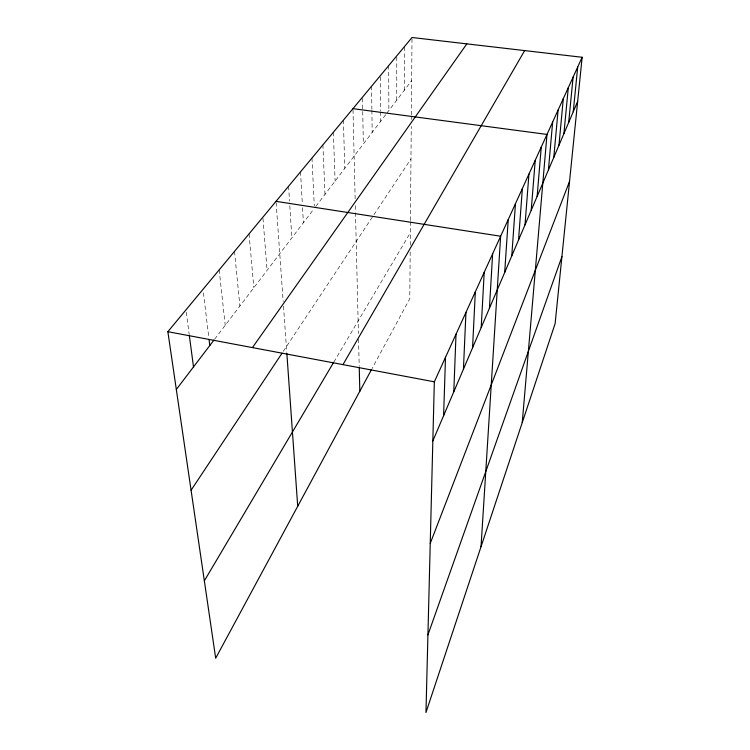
<?xml version="1.0" encoding="UTF-8"?>
<svg xmlns="http://www.w3.org/2000/svg" width="750" height="750" viewBox="0 0 750 750"><rect width="100%" height="100%" fill="white"/><g stroke="black" fill="none" stroke-linecap="round" stroke-linejoin="round"><path stroke-width="0.56" stroke-dasharray="3.75 2.81" d="M396.75 100.181L396.769 57.038M404.334 90.234L404.541 46.519M410.184 251.962L409.781 298.669L372.066 368.541M410.241 245.222L410.438 221.597M410.447 220.481L411.253 126.328M411.319 119.475L411.347 115.978M411.356 114.816L412.022 37.5M333.816 362.072L410.344 232.762M283.275 351.337L373.322 215.644M373.95 214.706L410.981 158.906M214.697 339.113L313.725 209.156M315.825 206.4L386.156 114.094M386.831 113.203L411.647 80.634M186.234 312.197L189.113 333.863M203.419 292.791L208.819 337.528M219.169 269.869L225.225 325.294M234.497 251.4L239.887 306.056M249.047 233.878L253.828 287.756M262.969 218.362L267.103 270.338M276.122 202.509L283.163 301.556M283.491 306.131L286.762 352.228M288.581 186.234L289.519 201.15M289.809 205.744L291.834 237.872M300.544 171.816L302.288 203.062M302.541 207.684L303.375 222.731M311.972 158.044L314.297 205.912M322.903 144.881L324.975 194.381M333.356 132.281L335.1 181.097M343.369 120.216L344.803 168.356M353.006 109.8L355.181 199.866M355.322 205.716L355.472 211.566M355.5 212.737L358.425 333.497M358.556 339.169L359.213 366.169M362.484 98.381L363.337 144.037M371.559 86.241L371.878 109.331M371.897 110.484L372.188 132.422M380.306 76.884L380.606 110.747M380.616 111.919L380.7 121.256M388.697 65.606L388.875 110.522"/><path stroke-width="1.12" d="M582.141 57.272L434.334 381.816L425.963 712.5L555.122 323.597L582.141 57.272L412.022 37.5L167.859 331.688L215.681 658.219L371.522 369.544M443.616 415.65L445.5 357.3M453.797 391.781L456.019 334.2M463.434 369.206L465.947 312.403M472.556 347.822L475.331 291.797M481.2 327.544L484.209 272.288M489.422 308.278L492.638 253.791M481.022 546.703L500.634 236.231L276.038 201.347M504.684 272.503L508.238 219.544M511.781 255.872L515.475 203.644M518.55 239.991L522.366 188.503M525.019 224.831L528.947 174.056M531.206 210.319L535.237 160.256M537.131 196.434L541.247 147.056M522.244 422.578L546.994 134.438L352.978 108.647M548.419 169.978L552.666 121.978M553.791 157.378L558.103 110.053M558.956 145.284L563.306 98.616M563.906 133.678L568.303 87.656M568.669 122.513L573.094 77.119M573.244 111.778L577.706 67.003M427.931 634.875L561.909 256.641M430.238 543.413L569.541 181.406M432.834 440.925L577.65 101.447M342.966 364.631L524.663 50.587M204.347 580.837L333.253 363.028M191.081 490.247L282.028 353.203M252.431 347.597L466.837 43.875M176.325 389.466L213.994 340.031M167.859 331.688L434.334 381.816M189.262 334.997L193.509 366.919M209.091 339.825L209.784 345.553M286.847 353.344L297.712 506.259M359.241 367.322L359.822 391.219"/></g></svg>
